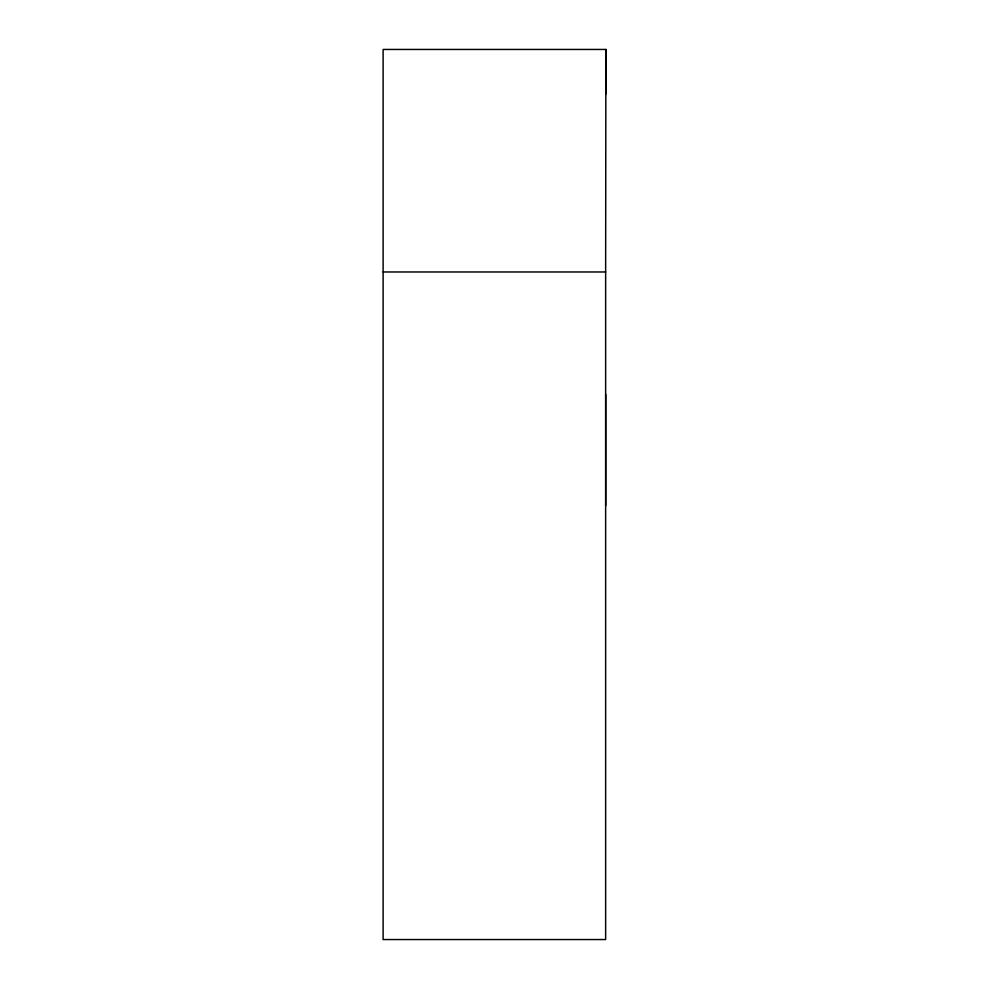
<?xml version="1.0" encoding="UTF-8"?>
<svg xmlns="http://www.w3.org/2000/svg" width="989" height="989" viewBox="0 0 989 989"><rect width="100%" height="100%" fill="white"/><g stroke="black" fill="none" stroke-linecap="round" stroke-linejoin="round"><path stroke-width="1.48" d="M605.639 271.975L605.886 49.45L383.114 49.45L383.114 939.55L605.639 939.55L605.639 271.975L383.114 271.975M605.886 49.45L605.886 93.955M605.713 394.364L605.713 505.626"/></g></svg>
